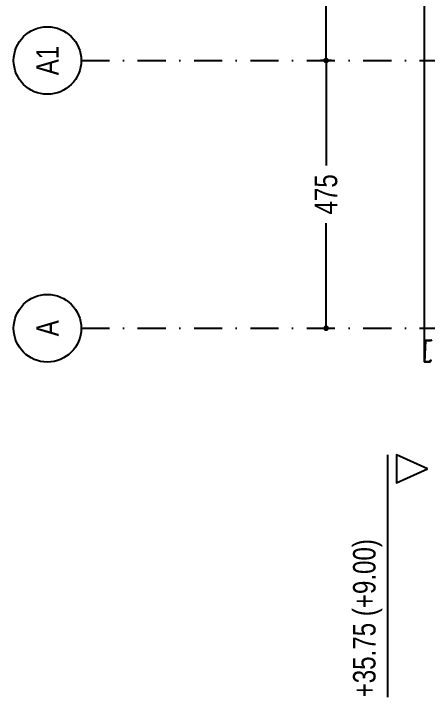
# Model space of a CAD drawing. Header units: centimetres. Extents: x 26569 to 160723, y -3143 to 14565.
# Drawn here: x 45417 to 45784, y 86 to 692 of the extents above; entities that cross this region are included whole.
import ezdxf
from ezdxf.enums import TextEntityAlignment as Align

# ---------------------------------------------------------------- set-up
doc = ezdxf.new("R2010")
doc.units = ezdxf.units.CM
doc.header["$LTSCALE"] = 100
doc.linetypes.add('DASHDOT2', pattern=[0.5, 0.25, -0.125, 0, -0.125])
for name, color, linetype in [('A-ANNO-DIMS', 187, 'Continuous'), ('A-ANNO-GRID', 155, 'DASHDOT2'), ('A-ELEV-02', 253, 'Continuous'), ('A-WALL-STEL', 202, 'Continuous')]:
    doc.layers.add(name, color=color, linetype=linetype)
doc.styles.add('Fields_100', font='act_simplex.shx', dxfattribs={"width": 0.8, "height": 20})
doc.dimstyles.new('FIELDS_100', dxfattribs={"dimscale": 0, "dimtxt": 20, "dimasz": 5, "dimexe": 5, "dimexo": 5, "dimgap": 5, "dimtad": 0, "dimdec": 0, "dimzin": 0, "dimdsep": 46, "dimtxsty": 'Fields_100', "dimblk": 'DOT', "dimcen": 0.09, "dimclrt": 50, "dimadec": 0, "dimazin": 0, "dimtfac": 1, "dimtdec": 0, "dimtix": 1, "dimtofl": 0, "dimtmove": 1, "dimatfit": 3, "dimfxl": 5, "dimfxlon": 1, "dimtolj": 1, "dimtzin": 0, "dimarcsym": 0})

# ---------------------------------------------------------------- blocks, each defined once
blk = doc.blocks.new('_Dot')
at = {"color": 0, "linetype": 'ByBlock', "lineweight": -2}
blk.add_line((-0.5, 0), (-1, 0), dxfattribs=at)
at = {"color": 0, "linetype": 'ByBlock', "const_width": 0.5}
blk.add_lwpolyline([(-0.25, 0, 1), (0.25, 0, 1)], format="xyb", close=True, dxfattribs=at)
blk = doc.blocks.new('*D689')
at = {"layer": 'A-ANNO-DIMS', "color": 0, "lineweight": -2, "transparency": 16777216}
for p, q in [((45689.07, 650.41), (45699.07, 650.41)), ((45694.07, 645.41), (45694.07, 557.23)), ((45694.07, 417.91), (45694.07, 506.09)), ((45689.07, 412.91), (45699.07, 412.91))]:
    blk.add_line(p, q, dxfattribs=at)
at = {"layer": 'DEFPOINTS', "color": 0, "transparency": 16777216}
for p in [(45476.53, 650.41), (45694.07, 650.41), (45476.53, 412.91)]:
    blk.add_point(p, dxfattribs=at)
at = {"layer": 'A-ANNO-DIMS', "color": 0, "lineweight": -2, "transparency": 16777216, "xscale": 5, "yscale": 5, "zscale": 5}
for p, rotation in [((45694.07, 650.41), 90), ((45694.07, 412.91), 270)]:
    blk.add_blockref('_Dot', p, dxfattribs=dict(at, rotation=rotation))
at = {"layer": 'A-ANNO-DIMS', "color": 50, "transparency": 16777216, "insert": (45694.07, 531.66), "char_height": 20, "attachment_point": 5, "rotation": 90, "style": 'Fields_100'}
blk.add_mtext('\\A1;475', dxfattribs=at)
blk = doc.blocks.new('*D678')
at = {"layer": 'A-ANNO-DIMS', "color": 0, "lineweight": -2, "transparency": 16777216}
for p, q in [((45689.07, 887.91), (45699.07, 887.91)), ((45694.07, 882.91), (45694.07, 794.73)), ((45694.07, 655.41), (45694.07, 743.59)), ((45699.07, 650.41), (45689.07, 650.41))]:
    blk.add_line(p, q, dxfattribs=at)
at = {"layer": 'DEFPOINTS', "color": 0, "transparency": 16777216}
for p in [(45594.07, 887.91), (45694.07, 887.91), (45711.61, 650.41)]:
    blk.add_point(p, dxfattribs=at)
at = {"layer": 'A-ANNO-DIMS', "color": 0, "lineweight": -2, "transparency": 16777216, "xscale": 5, "yscale": 5, "zscale": 5}
for p, rotation in [((45694.07, 887.91), 90), ((45694.07, 650.41), 270)]:
    blk.add_blockref('_Dot', p, dxfattribs=dict(at, rotation=rotation))
at = {"layer": 'A-ANNO-DIMS', "color": 50, "transparency": 16777216, "insert": (45694.07, 769.16), "char_height": 20, "attachment_point": 5, "rotation": 90, "style": 'Fields_100'}
blk.add_mtext('\\A1;475', dxfattribs=at)

msp = doc.modelspace()

# ---------------------------------------------------------------- linework, layer by layer
at = {"layer": 'A-ANNO-DIMS'}
msp.add_lwpolyline([(45748.99, 85.5), (45748.99, 300.65)], dxfattribs=at)
msp.add_lwpolyline([(45783.99, 288.15), (45756.49, 300.65), (45756.49, 275.65)], close=True, dxfattribs=at)
at = {"layer": 'A-ANNO-GRID'}
for p, q in [((45476.53, 650.41), (46260.77, 650.41)), ((45476.53, 412.91), (46260.77, 412.91))]:
    msp.add_line(p, q, dxfattribs=at)
at = {"layer": 'A-ANNO-GRID', "linetype": 'Continuous', "ltscale": 10}
for centre in [(45446.53, 650.41), (45446.53, 412.91)]:
    msp.add_circle(centre, 30, dxfattribs=at)
at = {"layer": 'A-ELEV-02'}
msp.add_line((45781.49, 383.1), (45781.49, 3292.7), dxfattribs=at)
at = {"layer": 'A-WALL-STEL'}
msp.add_lwpolyline([(45787.81, 402.59), (45787.26, 402.05), (45782.29, 402.05), (45781.54, 383.15), (45786.44, 383.15), (45786.44, 384.4), (45787.49, 384.4), (45787.49, 384.35), (45786.49, 384.35), (45786.49, 383.1), (45781.49, 383.1), (45782.24, 402.1), (45787.24, 402.1), (45787.77, 402.63)], close=True, dxfattribs=at)

# ---------------------------------------------------------------- texts
at = {"layer": 'A-ANNO-DIMS', "color": 50, "insert": (45743.99, 85.5), "char_height": 20, "attachment_point": 7, "rotation": 90, "style": 'Fields_100'}
msp.add_mtext_dynamic_manual_height_columns('+35.75 (+9.00)', width=226.336, gutter_width=100, heights=[0], dxfattribs=at)
at = {"layer": 'A-ANNO-GRID', "color": 50, "style": 'Fields_100', "width": 0.8}
for s, p in [('A1', (45446.53, 650.41)), ('A', (45446.53, 412.91))]:
    msp.add_text(s, height=20, rotation=90, dxfattribs=at).set_placement(p, align=Align.MIDDLE_CENTER)

# ---------------------------------------------------------------- dimensions: what is measured, and where the dimension line sits
at = {"layer": 'A-ANNO-DIMS'}
for base, p1, p2, picture, middle in [((45694.07, 887.91), (45711.61, 650.41), (45594.07, 887.91), '*D678', (45694.07, 769.16)), ((45694.07, 650.41), (45476.53, 412.91), (45476.53, 650.41), '*D689', (45694.07, 531.66))]:
    dim = msp.add_linear_dim(base=base, p1=p1, p2=p2, angle=90, dimstyle='FIELDS_100', override={"dimscale": 1, "dimlfac": 2}, dxfattribs=at)
    dim.commit()
    dim.dimension.update_dxf_attribs({"geometry": picture, "text_midpoint": middle})

doc.saveas('drawing.dxf')
